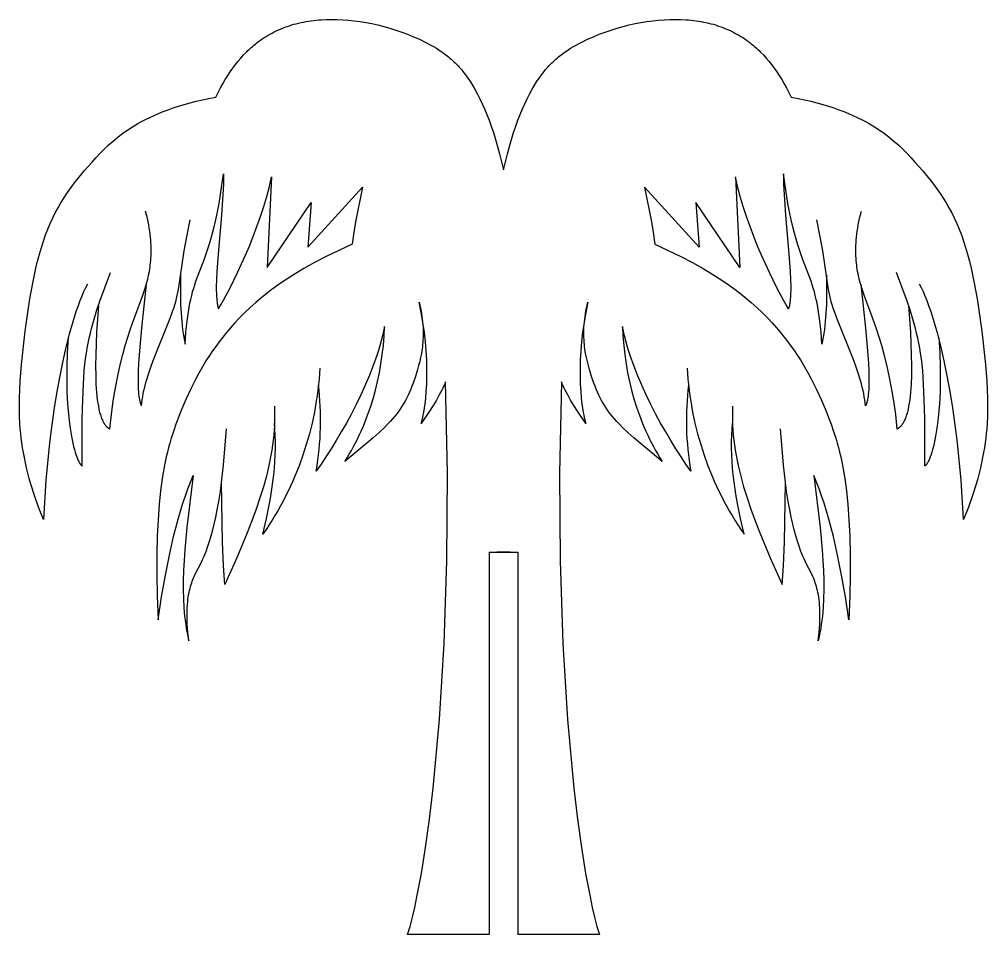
# Model space of a CAD drawing. Extents: x 232 to 424, y 199 to 289.
# Drawn here: x 232 to 326.3, y 199.5 to 288.6 of the extents above; entities that cross this region are included whole.
import ezdxf

# ---------------------------------------------------------------- set-up
doc = ezdxf.new("R2010")
doc.units = 0
doc.layers.get('0').update_dxf_attribs({"linetype": 'CONTINUOUS'})

msp = doc.modelspace()

# ---------------------------------------------------------------- linework, layer by layer
at = {"linetype": 'CONTINUOUS'}
for p, q in [((277.759, 236.691), (280.539, 236.691)), ((277.759, 236.691), (277.759, 199.45)), ((280.539, 236.691), (280.539, 199.45))]:
    msp.add_line(p, q, dxfattribs=at)
at = {"color": 7, "linetype": 'CONTINUOUS'}
for points in [[(238.614, 262.795), (238.43, 262.432), (238.247, 262.042), (238.065, 261.623), (237.885, 261.176), (237.706, 260.702), (237.53, 260.202), (237.355, 259.677), (237.184, 259.126), (236.848, 257.95), (236.525, 256.681), (236.215, 255.323), (235.921, 253.88), (235.645, 252.358), (235.387, 250.761), (235.15, 249.093), (234.936, 247.36), (234.581, 243.717), (234.335, 239.868), (233.867, 241.073), (233.462, 242.227), (233.115, 243.332), (232.962, 243.868), (232.823, 244.393), (232.696, 244.908), (232.581, 245.413), (232.478, 245.908), (232.387, 246.395), (232.306, 246.874), (232.236, 247.344), (232.176, 247.807), (232.125, 248.263), (232.083, 248.712), (232.05, 249.155), (232.006, 250.025), (231.992, 250.876), (232.001, 251.711), (232.032, 252.534), (232.079, 253.35), (232.211, 254.971), (232.556, 258.216), (232.77, 259.818), (233.013, 261.385), (233.289, 262.902), (233.6, 264.354), (233.769, 265.052), (233.948, 265.727), (234.137, 266.378), (234.336, 267.003), (234.545, 267.602), (234.766, 268.175), (234.997, 268.724), (235.239, 269.253), (235.492, 269.762), (235.757, 270.254), (236.033, 270.731), (236.321, 271.195), (236.622, 271.649), (236.934, 272.094), (237.259, 272.532), (237.596, 272.966), (237.947, 273.398), (238.31, 273.83), (239.076, 274.703), (239.48, 275.146), (239.903, 275.594), (240.352, 276.044), (240.587, 276.268), (240.832, 276.493), (241.085, 276.716), (241.348, 276.939), (241.622, 277.161), (241.907, 277.381), (242.205, 277.599), (242.515, 277.815), (242.839, 278.029), (243.177, 278.24), (243.53, 278.448), (243.899, 278.653), (244.284, 278.854), (244.687, 279.052), (245.108, 279.245), (245.547, 279.435), (246.006, 279.619), (246.485, 279.799), (246.984, 279.974), (247.506, 280.143), (248.049, 280.306), (248.616, 280.463), (249.206, 280.614), (249.821, 280.759), (250.461, 280.896), (251.127, 281.027), (251.353, 281.478), (251.583, 281.912), (251.815, 282.331), (252.052, 282.733), (252.292, 283.12), (252.537, 283.491), (252.786, 283.848), (253.04, 284.189), (253.3, 284.516), (253.565, 284.83), (253.836, 285.129), (254.113, 285.415), (254.253, 285.553), (254.396, 285.687), (254.54, 285.819), (254.686, 285.947), (254.834, 286.072), (254.983, 286.194), (255.134, 286.313), (255.288, 286.429), (255.47, 286.562), (255.654, 286.69), (255.841, 286.814), (256.031, 286.934), (256.224, 287.049), (256.419, 287.161), (256.617, 287.268), (256.817, 287.372), (257.02, 287.471), (257.226, 287.566), (257.434, 287.657), (257.645, 287.743), (257.858, 287.826), (258.074, 287.904), (258.293, 287.979), (258.515, 288.049), (258.739, 288.114), (258.966, 288.176), (259.195, 288.234), (259.427, 288.287), (259.662, 288.336), (259.899, 288.381), (260.139, 288.421), (260.382, 288.458), (260.628, 288.49), (260.876, 288.518), (261.126, 288.541), (261.38, 288.561), (261.895, 288.587), (262.421, 288.596), (262.957, 288.588), (263.503, 288.563), (264.057, 288.521), (264.618, 288.461), (265.186, 288.385), (265.759, 288.291), (266.336, 288.179), (266.915, 288.051), (267.496, 287.904), (268.078, 287.74), (268.659, 287.559), (269.238, 287.36), (269.814, 287.143), (270.387, 286.909), (270.953, 286.657), (271.514, 286.387), (271.792, 286.245), (272.067, 286.098), (272.341, 285.944), (272.612, 285.782), (272.882, 285.612), (273.149, 285.432), (273.414, 285.242), (273.677, 285.039), (273.807, 284.933), (273.937, 284.824), (274.067, 284.711), (274.195, 284.595), (274.323, 284.475), (274.451, 284.351), (274.578, 284.223), (274.704, 284.091), (274.83, 283.955), (274.955, 283.814), (275.079, 283.669), (275.202, 283.519), (275.325, 283.364), (275.448, 283.205), (275.69, 282.871), (275.93, 282.515), (276.167, 282.138), (276.4, 281.737), (276.631, 281.311), (276.859, 280.861), (277.084, 280.384), (277.306, 279.879), (277.524, 279.346), (277.739, 278.784), (277.951, 278.191), (278.159, 277.566), (278.364, 276.909), (278.566, 276.218), (278.764, 275.492), (279.149, 273.932), (279.534, 275.492), (279.732, 276.218), (279.933, 276.909), (280.138, 277.566), (280.347, 278.191), (280.558, 278.784), (280.774, 279.346), (280.992, 279.879), (281.214, 280.384), (281.438, 280.861), (281.666, 281.311), (281.897, 281.737), (282.131, 282.138), (282.368, 282.515), (282.607, 282.871), (282.85, 283.205), (282.972, 283.364), (283.095, 283.519), (283.219, 283.669), (283.343, 283.814), (283.468, 283.955), (283.593, 284.091), (283.72, 284.223), (283.846, 284.351), (283.974, 284.475), (284.102, 284.595), (284.231, 284.711), (284.36, 284.824), (284.49, 284.933), (284.621, 285.039), (284.883, 285.242), (285.148, 285.432), (285.416, 285.612), (285.685, 285.782), (285.957, 285.944), (286.23, 286.098), (286.506, 286.245), (286.783, 286.387), (287.344, 286.657), (287.911, 286.909), (288.483, 287.143), (289.059, 287.36), (289.638, 287.559), (290.219, 287.74), (290.801, 287.904), (291.382, 288.051), (291.962, 288.179), (292.538, 288.291), (293.111, 288.385), (293.679, 288.461), (294.241, 288.521), (294.795, 288.563), (295.341, 288.588), (295.877, 288.596), (296.403, 288.587), (296.918, 288.561), (297.171, 288.541), (297.422, 288.518), (297.67, 288.49), (297.915, 288.458), (298.158, 288.421), (298.398, 288.381), (298.635, 288.336), (298.87, 288.287), (299.102, 288.234), (299.332, 288.176), (299.559, 288.114), (299.783, 288.049), (300.004, 287.979), (300.223, 287.904), (300.439, 287.826), (300.653, 287.743), (300.864, 287.657), (301.072, 287.566), (301.278, 287.471), (301.481, 287.372), (301.681, 287.268), (301.879, 287.161), (302.074, 287.049), (302.266, 286.934), (302.456, 286.814), (302.643, 286.69), (302.828, 286.562), (303.01, 286.429), (303.163, 286.313), (303.314, 286.194), (303.464, 286.072), (303.611, 285.947), (303.757, 285.819), (303.902, 285.687), (304.044, 285.553), (304.185, 285.415), (304.462, 285.129), (304.733, 284.83), (304.998, 284.516), (305.257, 284.189), (305.512, 283.848), (305.761, 283.491), (306.006, 283.12), (306.246, 282.733), (306.482, 282.331), (306.715, 281.912), (306.944, 281.478), (307.17, 281.027), (307.836, 280.896), (308.476, 280.759), (309.091, 280.614), (309.682, 280.463), (310.248, 280.306), (310.792, 280.143), (311.313, 279.974), (311.813, 279.799), (312.292, 279.619), (312.75, 279.435), (313.19, 279.245), (313.61, 279.052), (314.013, 278.854), (314.398, 278.653), (314.767, 278.448), (315.121, 278.24), (315.459, 278.029), (315.783, 277.815), (316.093, 277.599), (316.39, 277.381), (316.676, 277.161), (316.949, 276.939), (317.213, 276.716), (317.466, 276.493), (317.71, 276.268), (317.946, 276.044), (318.394, 275.594), (318.818, 275.146), (319.222, 274.703), (319.988, 273.83), (320.351, 273.398), (320.701, 272.966), (321.039, 272.532), (321.363, 272.094), (321.676, 271.649), (321.976, 271.195), (322.264, 270.731), (322.541, 270.254), (322.805, 269.762), (323.059, 269.253), (323.301, 268.724), (323.532, 268.175), (323.752, 267.602), (323.961, 267.003), (324.16, 266.378), (324.349, 265.727), (324.528, 265.052), (324.697, 264.354), (325.008, 262.902), (325.284, 261.385), (325.528, 259.818), (325.741, 258.216), (326.087, 254.971), (326.218, 253.35), (326.266, 252.534), (326.296, 251.711), (326.306, 250.876), (326.291, 250.025), (326.248, 249.155), (326.214, 248.712), (326.172, 248.263), (326.122, 247.807), (326.061, 247.344), (325.991, 246.874), (325.91, 246.395), (325.819, 245.908), (325.716, 245.413), (325.602, 244.908), (325.475, 244.393), (325.335, 243.868), (325.183, 243.332), (324.836, 242.227), (324.43, 241.073), (323.963, 239.868), (323.717, 243.717), (323.362, 247.36), (323.147, 249.093), (322.91, 250.761), (322.653, 252.358), (322.376, 253.88), (322.082, 255.323), (321.773, 256.681), (321.449, 257.95), (321.114, 259.126), (320.942, 259.677), (320.768, 260.202), (320.591, 260.702), (320.413, 261.176), (320.233, 261.623), (320.051, 262.042), (319.867, 262.432), (319.683, 262.795)], [(247.702, 263.708), (247.678, 262.706), (247.676, 261.75), (247.697, 260.839), (247.74, 259.974), (247.804, 259.153), (247.891, 258.378), (247.943, 258.008), (248.001, 257.649), (248.063, 257.301), (248.132, 256.965), (248.221, 258.151), (248.328, 259.193), (248.389, 259.667), (248.456, 260.114), (248.527, 260.538), (248.605, 260.94), (248.687, 261.325), (248.776, 261.695), (248.871, 262.053), (248.972, 262.402), (249.079, 262.745), (249.193, 263.086), (250.015, 265.265), (250.327, 266.15), (250.487, 266.644), (250.648, 267.18), (250.809, 267.763), (250.97, 268.396), (251.13, 269.087), (251.287, 269.838), (251.442, 270.656), (251.593, 271.546), (251.88, 273.559), (251.86, 272.553), (251.819, 271.542), (251.691, 269.529), (251.366, 265.723), (251.237, 264.03), (251.196, 263.258), (251.175, 262.545), (251.174, 262.212), (251.18, 261.896), (251.194, 261.598), (251.215, 261.319), (251.229, 261.186), (251.245, 261.058), (251.263, 260.936), (251.283, 260.818), (251.306, 260.706), (251.332, 260.599), (251.345, 260.548), (251.359, 260.497), (251.374, 260.449), (251.39, 260.401), (251.619, 260.783), (251.888, 261.258), (252.522, 262.454), (253.245, 263.927), (254.01, 265.615), (254.394, 266.52), (254.771, 267.456), (255.136, 268.414), (255.482, 269.388), (255.804, 270.368), (256.096, 271.348), (256.352, 272.319), (256.465, 272.799), (256.566, 273.274), (256.141, 264.422), (260.416, 270.749), (260.079, 266.402), (265.411, 272.262), (264.735, 268.888), (264.529, 267.648), (264.459, 267.14), (264.411, 266.707), (263.094, 266.097), (261.875, 265.496), (260.747, 264.904), (259.707, 264.322), (258.749, 263.749), (257.868, 263.185), (257.059, 262.631), (256.316, 262.087), (255.635, 261.552), (255.011, 261.027), (254.439, 260.512), (253.913, 260.006), (253.429, 259.51), (252.981, 259.025), (252.565, 258.549), (252.175, 258.084), (251.807, 257.628), (251.458, 257.18), (251.128, 256.738), (250.814, 256.299), (250.514, 255.86), (250.228, 255.421), (249.954, 254.977), (249.689, 254.527), (249.433, 254.069), (249.183, 253.6), (248.939, 253.118), (248.698, 252.62), (248.219, 251.569), (247.735, 250.428), (247.488, 249.816), (247.239, 249.167), (246.992, 248.469), (246.751, 247.712), (246.633, 247.308), (246.518, 246.886), (246.406, 246.443), (246.298, 245.978), (246.193, 245.491), (246.093, 244.98), (245.907, 243.879), (245.744, 242.666), (245.606, 241.33), (245.497, 239.86), (245.42, 238.245), (245.38, 236.474), (245.378, 234.538), (245.419, 232.425), (245.506, 230.125), (245.846, 232.356), (246.211, 234.45), (246.601, 236.408), (247.015, 238.23), (247.454, 239.916), (247.683, 240.708), (247.919, 241.466), (248.16, 242.19), (248.407, 242.88), (248.661, 243.536), (248.921, 244.157), (248.312, 239.114), (248.109, 236.923), (248.036, 235.898), (247.985, 234.913), (247.956, 233.966), (247.951, 233.053), (247.971, 232.169), (248.016, 231.311), (248.05, 230.891), (248.09, 230.476), (248.137, 230.065), (248.191, 229.659), (248.253, 229.256), (248.323, 228.856), (248.4, 228.459), (248.485, 228.064), (248.403, 228.898), (248.351, 229.66), (248.337, 230.016), (248.329, 230.355), (248.328, 230.678), (248.334, 230.986), (248.345, 231.28), (248.362, 231.559), (248.385, 231.825), (248.412, 232.079), (248.444, 232.32), (248.481, 232.549), (248.521, 232.768), (248.566, 232.976), (248.614, 233.174), (248.665, 233.363), (248.719, 233.543), (248.775, 233.715), (248.834, 233.879), (248.895, 234.036), (248.957, 234.188), (249.02, 234.333), (249.149, 234.608), (249.654, 235.595), (249.768, 235.832), (249.876, 236.068), (249.979, 236.305), (250.077, 236.543), (250.171, 236.783), (250.348, 237.271), (250.513, 237.776), (250.669, 238.305), (250.821, 238.863), (251.12, 240.098), (251.271, 240.817), (251.423, 241.647), (251.574, 242.625), (251.724, 243.784), (251.874, 245.16), (252.166, 248.704)], [(310.596, 263.708), (310.619, 262.706), (310.621, 261.75), (310.601, 260.839), (310.558, 259.974), (310.493, 259.153), (310.406, 258.378), (310.354, 258.008), (310.297, 257.649), (310.234, 257.301), (310.166, 256.965), (310.077, 258.151), (309.969, 259.193), (309.908, 259.667), (309.842, 260.114), (309.77, 260.538), (309.693, 260.94), (309.61, 261.325), (309.521, 261.695), (309.427, 262.053), (309.326, 262.402), (309.218, 262.745), (309.104, 263.086), (308.283, 265.265), (307.971, 266.15), (307.811, 266.644), (307.65, 267.18), (307.488, 267.763), (307.328, 268.396), (307.168, 269.087), (307.01, 269.838), (306.856, 270.656), (306.705, 271.546), (306.418, 273.559), (306.438, 272.553), (306.479, 271.542), (306.607, 269.529), (306.932, 265.723), (307.061, 264.03), (307.102, 263.258), (307.122, 262.545), (307.123, 262.212), (307.117, 261.896), (307.104, 261.598), (307.082, 261.319), (307.069, 261.186), (307.053, 261.058), (307.035, 260.936), (307.014, 260.818), (306.991, 260.706), (306.966, 260.599), (306.952, 260.548), (306.938, 260.497), (306.923, 260.449), (306.908, 260.401), (306.678, 260.783), (306.409, 261.258), (305.776, 262.454), (305.053, 263.927), (304.288, 265.615), (303.904, 266.52), (303.526, 267.456), (303.162, 268.414), (302.815, 269.388), (302.493, 270.368), (302.202, 271.348), (301.945, 272.319), (301.833, 272.799), (301.731, 273.274), (302.156, 264.422), (297.882, 270.749), (298.219, 266.402), (292.886, 272.262), (293.562, 268.888), (293.769, 267.648), (293.839, 267.14), (293.887, 266.707), (295.203, 266.097), (296.423, 265.496), (297.55, 264.904), (298.59, 264.322), (299.548, 263.749), (300.43, 263.185), (301.239, 262.631), (301.981, 262.087), (302.662, 261.552), (303.286, 261.027), (303.859, 260.512), (304.384, 260.006), (304.868, 259.51), (305.316, 259.025), (305.733, 258.549), (306.123, 258.084), (306.491, 257.628), (306.839, 257.18), (307.17, 256.738), (307.484, 256.299), (307.783, 255.86), (308.069, 255.421), (308.344, 254.977), (308.608, 254.527), (308.865, 254.069), (309.114, 253.6), (309.359, 253.118), (309.6, 252.62), (310.078, 251.569), (310.562, 250.428), (310.81, 249.816), (311.059, 249.167), (311.305, 248.469), (311.547, 247.712), (311.664, 247.308), (311.779, 246.886), (311.891, 246.443), (311.999, 245.978), (312.104, 245.491), (312.204, 244.98), (312.39, 243.879), (312.554, 242.666), (312.692, 241.33), (312.8, 239.86), (312.877, 238.245), (312.918, 236.474), (312.919, 234.538), (312.879, 232.425), (312.792, 230.125), (312.452, 232.356), (312.087, 234.45), (311.697, 236.408), (311.282, 238.23), (310.843, 239.916), (310.614, 240.708), (310.379, 241.466), (310.138, 242.19), (309.89, 242.88), (309.636, 243.536), (309.376, 244.157), (309.985, 239.114), (310.189, 236.923), (310.261, 235.898), (310.313, 234.913), (310.341, 233.966), (310.347, 233.053), (310.327, 232.169), (310.281, 231.311), (310.248, 230.891), (310.208, 230.476), (310.161, 230.065), (310.106, 229.659), (310.044, 229.256), (309.975, 228.856), (309.897, 228.459), (309.812, 228.064), (309.895, 228.898), (309.946, 229.66), (309.961, 230.016), (309.968, 230.355), (309.969, 230.678), (309.964, 230.986), (309.952, 231.28), (309.935, 231.559), (309.913, 231.825), (309.886, 232.079), (309.853, 232.32), (309.817, 232.549), (309.776, 232.768), (309.732, 232.976), (309.684, 233.174), (309.632, 233.363), (309.579, 233.543), (309.522, 233.715), (309.463, 233.879), (309.403, 234.036), (309.341, 234.188), (309.277, 234.333), (309.148, 234.608), (308.643, 235.595), (308.53, 235.832), (308.422, 236.068), (308.319, 236.305), (308.22, 236.543), (308.126, 236.783), (307.949, 237.271), (307.784, 237.776), (307.628, 238.305), (307.477, 238.863), (307.177, 240.098), (307.026, 240.817), (306.875, 241.647), (306.724, 242.625), (306.573, 243.784), (306.424, 245.16), (306.131, 248.704)], [(239.686, 260.704), (239.515, 258.144), (239.427, 255.882), (239.415, 254.864), (239.424, 253.921), (239.455, 253.054), (239.479, 252.649), (239.509, 252.263), (239.544, 251.896), (239.586, 251.548), (239.633, 251.219), (239.686, 250.909), (239.744, 250.619), (239.776, 250.48), (239.809, 250.347), (239.844, 250.219), (239.88, 250.095), (239.918, 249.976), (239.957, 249.862), (239.998, 249.753), (240.04, 249.649), (240.084, 249.549), (240.129, 249.455), (240.153, 249.409), (240.176, 249.365), (240.2, 249.322), (240.225, 249.28), (240.25, 249.239), (240.275, 249.2), (240.3, 249.162), (240.326, 249.125), (240.353, 249.089), (240.38, 249.054), (240.407, 249.021), (240.434, 248.989), (240.462, 248.958), (240.491, 248.928), (240.52, 248.9), (240.549, 248.872), (240.578, 248.846), (240.608, 248.822), (240.639, 248.798), (240.67, 248.776), (240.701, 248.754), (240.732, 248.734), (240.764, 248.716), (240.797, 248.698), (240.95, 250.117), (241.133, 251.454), (241.342, 252.707), (241.569, 253.875), (241.81, 254.955), (242.056, 255.946), (242.304, 256.846), (242.545, 257.653), (242.776, 258.369), (242.998, 259.009), (244.01, 261.738), (244.206, 262.322), (244.304, 262.635), (244.4, 262.963), (244.491, 263.307), (244.577, 263.67), (244.654, 264.053), (244.689, 264.251), (244.72, 264.456), (244.748, 264.665), (244.773, 264.881), (244.794, 265.102), (244.811, 265.329), (244.823, 265.562), (244.831, 265.802), (244.834, 266.048), (244.832, 266.3), (244.824, 266.56), (244.81, 266.826), (244.79, 267.099), (244.764, 267.38), (244.731, 267.668), (244.692, 267.963), (244.645, 268.267), (244.591, 268.578), (244.529, 268.897), (244.458, 269.224), (244.38, 269.56), (244.293, 269.904)], [(318.612, 260.704), (318.782, 258.144), (318.87, 255.882), (318.883, 254.864), (318.874, 253.921), (318.842, 253.054), (318.818, 252.649), (318.789, 252.263), (318.753, 251.896), (318.712, 251.548), (318.665, 251.219), (318.612, 250.909), (318.553, 250.619), (318.521, 250.48), (318.488, 250.347), (318.454, 250.219), (318.417, 250.095), (318.38, 249.976), (318.34, 249.862), (318.3, 249.753), (318.257, 249.649), (318.214, 249.549), (318.168, 249.455), (318.145, 249.409), (318.121, 249.365), (318.097, 249.322), (318.073, 249.28), (318.048, 249.239), (318.023, 249.2), (317.997, 249.162), (317.971, 249.125), (317.945, 249.089), (317.918, 249.054), (317.891, 249.021), (317.863, 248.989), (317.835, 248.958), (317.807, 248.928), (317.778, 248.9), (317.749, 248.872), (317.719, 248.846), (317.689, 248.822), (317.659, 248.798), (317.628, 248.776), (317.597, 248.754), (317.565, 248.734), (317.533, 248.716), (317.501, 248.698), (317.348, 250.117), (317.164, 251.454), (316.956, 252.707), (316.728, 253.875), (316.488, 254.955), (316.241, 255.946), (315.994, 256.846), (315.752, 257.653), (315.521, 258.369), (315.3, 259.009), (314.287, 261.738), (314.092, 262.322), (313.994, 262.635), (313.898, 262.963), (313.806, 263.307), (313.72, 263.67), (313.644, 264.053), (313.609, 264.251), (313.577, 264.456), (313.549, 264.665), (313.524, 264.881), (313.503, 265.102), (313.487, 265.329), (313.474, 265.562), (313.466, 265.802), (313.464, 266.048), (313.466, 266.3), (313.474, 266.56), (313.488, 266.826), (313.507, 267.099), (313.533, 267.38), (313.566, 267.668), (313.606, 267.963), (313.653, 268.267), (313.707, 268.578), (313.769, 268.897), (313.839, 269.224), (313.917, 269.56), (314.004, 269.904)], [(244.354, 262.802), (243.897, 258.515), (243.725, 256.687), (243.605, 255.077), (243.569, 254.356), (243.55, 253.691), (243.55, 253.085), (243.558, 252.803), (243.57, 252.536), (243.589, 252.284), (243.612, 252.046), (243.627, 251.933), (243.642, 251.824), (243.659, 251.718), (243.678, 251.617), (243.698, 251.519), (243.72, 251.425), (243.743, 251.334), (243.768, 251.248), (243.794, 251.165), (243.822, 251.086), (243.837, 251.048), (243.852, 251.011), (243.868, 250.975), (243.884, 250.94), (243.915, 251.237), (243.956, 251.538), (244.005, 251.842), (244.063, 252.149), (244.129, 252.459), (244.202, 252.772), (244.283, 253.088), (244.371, 253.407), (244.567, 254.054), (244.787, 254.712), (245.028, 255.38), (246.677, 259.493), (246.918, 260.152), (247.028, 260.474), (247.13, 260.79), (247.222, 261.099), (247.304, 261.401), (247.375, 261.696), (247.437, 261.989), (247.492, 262.285), (248.056, 266.056), (248.298, 267.415), (248.622, 269.063)], [(313.944, 262.802), (314.4, 258.515), (314.573, 256.687), (314.692, 255.077), (314.728, 254.356), (314.747, 253.691), (314.747, 253.085), (314.74, 252.803), (314.727, 252.536), (314.709, 252.284), (314.685, 252.046), (314.671, 251.933), (314.655, 251.824), (314.638, 251.718), (314.62, 251.617), (314.6, 251.519), (314.578, 251.425), (314.555, 251.334), (314.53, 251.248), (314.503, 251.165), (314.475, 251.086), (314.46, 251.048), (314.445, 251.011), (314.43, 250.975), (314.414, 250.94), (314.382, 251.237), (314.342, 251.538), (314.292, 251.842), (314.235, 252.149), (314.169, 252.459), (314.095, 252.772), (314.015, 253.088), (313.927, 253.407), (313.731, 254.054), (313.511, 254.712), (313.269, 255.38), (311.621, 259.493), (311.379, 260.152), (311.269, 260.474), (311.168, 260.79), (311.075, 261.099), (310.994, 261.401), (310.923, 261.696), (310.861, 261.989), (310.806, 262.285), (310.241, 266.056), (309.999, 267.415), (309.675, 269.063)], [(236.758, 257.61), (236.662, 256.14), (236.611, 254.759), (236.6, 253.469), (236.625, 252.27), (236.681, 251.162), (236.764, 250.146), (236.87, 249.221), (236.93, 248.793), (236.993, 248.389), (237.061, 248.007), (237.131, 247.649), (237.204, 247.314), (237.278, 247.003), (237.354, 246.714), (237.431, 246.449), (237.507, 246.208), (237.584, 245.99), (237.621, 245.89), (237.659, 245.796), (237.696, 245.708), (237.733, 245.625), (237.769, 245.549), (237.805, 245.478), (237.84, 245.413), (237.874, 245.355), (237.891, 245.328), (237.908, 245.302), (237.924, 245.278), (237.941, 245.255), (237.957, 245.234), (237.972, 245.214), (237.988, 245.196), (237.996, 245.187), (238.003, 245.179), (238.011, 245.171), (238.018, 245.164), (238.026, 245.157), (238.033, 245.15), (238.04, 245.144), (238.048, 245.138), (238.055, 245.132), (238.062, 245.127), (238.069, 245.122), (238.076, 245.118), (238.083, 245.114), (238.089, 245.11), (238.096, 245.107), (238.103, 245.104), (238.109, 245.101), (238.116, 245.099), (238.12, 249.719), (238.159, 251.527), (238.224, 253.067), (238.319, 254.389), (238.378, 254.984), (238.445, 255.544), (238.52, 256.074), (238.603, 256.58), (238.695, 257.07), (238.796, 257.55), (238.906, 258.023), (239.023, 258.492), (239.278, 259.409), (239.551, 260.292), (239.832, 261.135), (240.86, 263.939)], [(321.54, 257.61), (321.635, 256.14), (321.686, 254.759), (321.697, 253.469), (321.672, 252.27), (321.616, 251.162), (321.533, 250.146), (321.428, 249.221), (321.368, 248.793), (321.304, 248.389), (321.237, 248.007), (321.166, 247.649), (321.094, 247.314), (321.019, 247.003), (320.943, 246.714), (320.867, 246.449), (320.79, 246.208), (320.714, 245.99), (320.676, 245.89), (320.639, 245.796), (320.601, 245.708), (320.565, 245.625), (320.528, 245.549), (320.493, 245.478), (320.458, 245.413), (320.423, 245.355), (320.406, 245.328), (320.39, 245.302), (320.373, 245.278), (320.357, 245.255), (320.341, 245.234), (320.325, 245.214), (320.309, 245.196), (320.302, 245.187), (320.294, 245.179), (320.287, 245.171), (320.279, 245.164), (320.272, 245.157), (320.264, 245.15), (320.257, 245.144), (320.25, 245.138), (320.243, 245.132), (320.236, 245.127), (320.229, 245.122), (320.222, 245.118), (320.215, 245.114), (320.208, 245.11), (320.201, 245.107), (320.195, 245.104), (320.188, 245.101), (320.182, 245.099), (320.178, 249.719), (320.139, 251.527), (320.073, 253.067), (319.978, 254.389), (319.92, 254.984), (319.853, 255.544), (319.778, 256.074), (319.695, 256.58), (319.603, 257.07), (319.502, 257.55), (319.392, 258.023), (319.274, 258.492), (319.019, 259.409), (318.747, 260.292), (318.465, 261.135), (317.438, 263.939)], [(277.759, 199.45), (269.809, 199.45), (270.042, 200.256), (270.271, 201.139), (270.498, 202.095), (270.72, 203.124), (271.15, 205.391), (271.559, 207.924), (271.943, 210.706), (272.298, 213.722), (272.91, 220.394), (273.365, 227.812), (273.634, 235.85), (273.691, 244.382), (273.506, 253.281), (273.426, 253.09), (273.337, 252.891), (273.239, 252.683), (273.132, 252.468), (272.89, 252.011), (272.611, 251.522), (272.295, 251), (271.942, 250.446), (271.126, 249.237), (271.178, 249.418), (271.229, 249.615), (271.28, 249.827), (271.329, 250.054), (271.376, 250.295), (271.421, 250.551), (271.503, 251.104), (271.574, 251.711), (271.631, 252.367), (271.672, 253.07), (271.694, 253.818), (271.695, 254.607), (271.673, 255.435), (271.625, 256.299), (271.549, 257.196), (271.443, 258.124), (271.305, 259.079), (271.131, 260.058), (270.921, 261.059), (270.993, 260.769), (271.058, 260.484), (271.115, 260.203), (271.164, 259.926), (271.207, 259.654), (271.242, 259.386), (271.271, 259.122), (271.293, 258.863), (271.309, 258.608), (271.319, 258.357), (271.323, 258.11), (271.323, 257.867), (271.316, 257.629), (271.305, 257.394), (271.29, 257.163), (271.27, 256.936), (271.246, 256.714), (271.218, 256.495), (271.186, 256.279), (271.151, 256.068), (271.072, 255.657), (270.983, 255.26), (270.885, 254.877), (270.782, 254.509), (270.563, 253.814), (270.341, 253.17), (270.227, 252.865), (270.11, 252.571), (269.989, 252.285), (269.863, 252.007), (269.731, 251.736), (269.591, 251.47), (269.444, 251.209), (269.287, 250.951), (269.121, 250.696), (268.943, 250.443), (268.753, 250.189), (268.55, 249.935), (268.333, 249.679), (268.101, 249.42), (267.853, 249.157), (267.591, 248.892), (267.035, 248.357), (266.449, 247.825), (265.851, 247.306), (263.691, 245.54), (263.912, 245.894), (264.126, 246.252), (264.334, 246.613), (264.535, 246.979), (264.73, 247.347), (264.919, 247.72), (265.101, 248.096), (265.277, 248.475), (265.446, 248.859), (265.609, 249.246), (265.916, 250.031), (266.196, 250.831), (266.452, 251.646), (266.681, 252.475), (266.885, 253.319), (267.063, 254.178), (267.216, 255.052), (267.342, 255.94), (267.444, 256.843), (267.519, 257.761), (267.569, 258.693), (267.471, 258.228), (267.361, 257.759), (267.239, 257.287), (267.106, 256.812), (266.961, 256.335), (266.806, 255.856), (266.466, 254.896), (266.092, 253.935), (265.686, 252.978), (265.254, 252.03), (264.8, 251.094), (264.329, 250.176), (263.844, 249.279), (263.35, 248.408), (262.851, 247.567), (262.353, 246.76), (261.858, 245.992), (261.373, 245.267), (260.9, 244.59), (260.987, 245.12), (261.065, 245.65), (261.133, 246.179), (261.191, 246.707), (261.24, 247.235), (261.278, 247.763), (261.307, 248.29), (261.326, 248.817), (261.335, 249.343), (261.335, 249.869), (261.325, 250.394), (261.304, 250.919), (261.274, 251.443), (261.235, 251.967), (261.185, 252.49), (261.126, 253.013)], [(297.172, 253.013), (297.112, 252.49), (297.063, 251.967), (297.023, 251.443), (296.993, 250.919), (296.973, 250.394), (296.963, 249.869), (296.962, 249.343), (296.971, 248.817), (296.99, 248.29), (297.019, 247.763), (297.058, 247.235), (297.106, 246.707), (297.164, 246.179), (297.232, 245.65), (297.31, 245.12), (297.398, 244.59), (296.925, 245.267), (296.439, 245.992), (295.945, 246.76), (295.446, 247.567), (294.948, 248.408), (294.454, 249.279), (293.969, 250.176), (293.497, 251.094), (293.043, 252.03), (292.611, 252.978), (292.206, 253.935), (291.831, 254.896), (291.492, 255.856), (291.337, 256.335), (291.192, 256.812), (291.058, 257.287), (290.936, 257.759), (290.826, 258.228), (290.729, 258.693), (290.778, 257.761), (290.854, 256.843), (290.955, 255.94), (291.082, 255.052), (291.234, 254.178), (291.413, 253.319), (291.616, 252.475), (291.846, 251.646), (292.101, 250.831), (292.382, 250.031), (292.688, 249.246), (292.851, 248.859), (293.021, 248.475), (293.196, 248.096), (293.378, 247.72), (293.567, 247.347), (293.762, 246.979), (293.963, 246.613), (294.171, 246.252), (294.385, 245.894), (294.606, 245.54), (292.446, 247.306), (291.849, 247.825), (291.263, 248.357), (290.706, 248.892), (290.445, 249.157), (290.197, 249.42), (289.965, 249.679), (289.747, 249.935), (289.544, 250.189), (289.355, 250.443), (289.177, 250.696), (289.01, 250.951), (288.854, 251.209), (288.706, 251.47), (288.567, 251.736), (288.435, 252.007), (288.308, 252.285), (288.187, 252.571), (288.07, 252.865), (287.957, 253.17), (287.734, 253.814), (287.516, 254.509), (287.412, 254.877), (287.315, 255.26), (287.225, 255.657), (287.146, 256.068), (287.111, 256.279), (287.08, 256.495), (287.052, 256.714), (287.028, 256.936), (287.008, 257.163), (286.992, 257.394), (286.981, 257.629), (286.975, 257.867), (286.974, 258.11), (286.978, 258.357), (286.989, 258.608), (287.005, 258.863), (287.027, 259.122), (287.055, 259.386), (287.091, 259.654), (287.133, 259.926), (287.183, 260.203), (287.24, 260.484), (287.304, 260.769), (287.377, 261.059), (287.166, 260.058), (286.993, 259.079), (286.854, 258.124), (286.748, 257.196), (286.673, 256.299), (286.625, 255.435), (286.603, 254.607), (286.604, 253.818), (286.626, 253.07), (286.666, 252.367), (286.723, 251.711), (286.794, 251.104), (286.877, 250.551), (286.922, 250.295), (286.969, 250.054), (287.018, 249.827), (287.068, 249.615), (287.119, 249.418), (287.172, 249.237), (286.355, 250.446), (286.003, 251), (285.687, 251.522), (285.408, 252.011), (285.165, 252.468), (285.058, 252.683), (284.96, 252.891), (284.871, 253.09), (284.792, 253.281), (284.607, 244.382), (284.663, 235.85), (284.933, 227.812), (285.388, 220.394), (285.999, 213.722), (286.355, 210.706), (286.739, 207.924), (287.147, 205.391), (287.578, 203.124), (287.8, 202.095), (288.026, 201.139), (288.256, 200.256), (288.488, 199.45), (280.539, 199.45)], [(261.253, 254.636), (261.22, 254.096), (261.178, 253.557), (261.126, 253.018), (261.065, 252.479), (260.994, 251.942), (260.914, 251.405), (260.726, 250.337), (260.501, 249.275), (260.239, 248.221), (259.941, 247.177), (259.607, 246.145), (259.239, 245.125), (258.835, 244.119), (258.621, 243.622), (258.398, 243.129), (258.166, 242.64), (257.926, 242.156), (257.678, 241.677), (257.421, 241.202), (257.157, 240.733), (256.884, 240.269), (256.603, 239.81), (256.314, 239.357), (256.017, 238.91), (255.712, 238.469), (256.069, 239.975), (256.364, 241.436), (256.489, 242.15), (256.598, 242.852), (256.692, 243.543), (256.771, 244.223), (256.834, 244.892), (256.882, 245.549), (256.915, 246.195), (256.932, 246.83), (256.934, 247.454), (256.92, 248.066), (256.891, 248.667), (256.847, 249.257)], [(297.045, 254.636), (297.077, 254.096), (297.119, 253.557), (297.171, 253.018), (297.232, 252.479), (297.303, 251.942), (297.383, 251.405), (297.571, 250.337), (297.797, 249.275), (298.059, 248.221), (298.357, 247.177), (298.69, 246.145), (299.059, 245.125), (299.462, 244.119), (299.677, 243.622), (299.9, 243.129), (300.131, 242.64), (300.371, 242.156), (300.62, 241.677), (300.876, 241.202), (301.141, 240.733), (301.414, 240.269), (301.695, 239.81), (301.984, 239.357), (302.281, 238.91), (302.586, 238.469), (302.229, 239.975), (301.933, 241.436), (301.809, 242.15), (301.699, 242.852), (301.605, 243.543), (301.527, 244.223), (301.463, 244.892), (301.415, 245.549), (301.383, 246.195), (301.366, 246.83), (301.364, 247.454), (301.377, 248.066), (301.406, 248.667), (301.45, 249.257)], [(256.83, 250.927), (256.85, 250.46), (256.858, 249.991), (256.854, 249.52), (256.838, 249.046), (256.811, 248.57), (256.771, 248.09), (256.72, 247.607), (256.658, 247.12), (256.584, 246.63), (256.499, 246.135), (256.402, 245.635), (256.295, 245.131), (256.048, 244.106), (255.758, 243.058), (255.426, 241.985), (255.054, 240.883), (254.642, 239.751), (254.19, 238.586), (253.174, 236.148), (252.013, 233.549), (251.934, 234.428), (251.866, 235.411), (251.762, 237.686), (251.687, 243.479)], [(301.467, 250.927), (301.447, 250.46), (301.439, 249.991), (301.443, 249.52), (301.459, 249.046), (301.487, 248.57), (301.526, 248.09), (301.577, 247.607), (301.64, 247.12), (301.714, 246.63), (301.799, 246.135), (301.895, 245.635), (302.003, 245.131), (302.25, 244.106), (302.539, 243.058), (302.871, 241.985), (303.243, 240.883), (303.656, 239.751), (304.107, 238.586), (305.123, 236.148), (306.284, 233.549), (306.364, 234.428), (306.432, 235.411), (306.535, 237.686), (306.61, 243.479)], [(279.814, 236.691), (278.484, 236.691)]]:
    msp.add_lwpolyline(points, dxfattribs=at)

doc.saveas('drawing.dxf')
